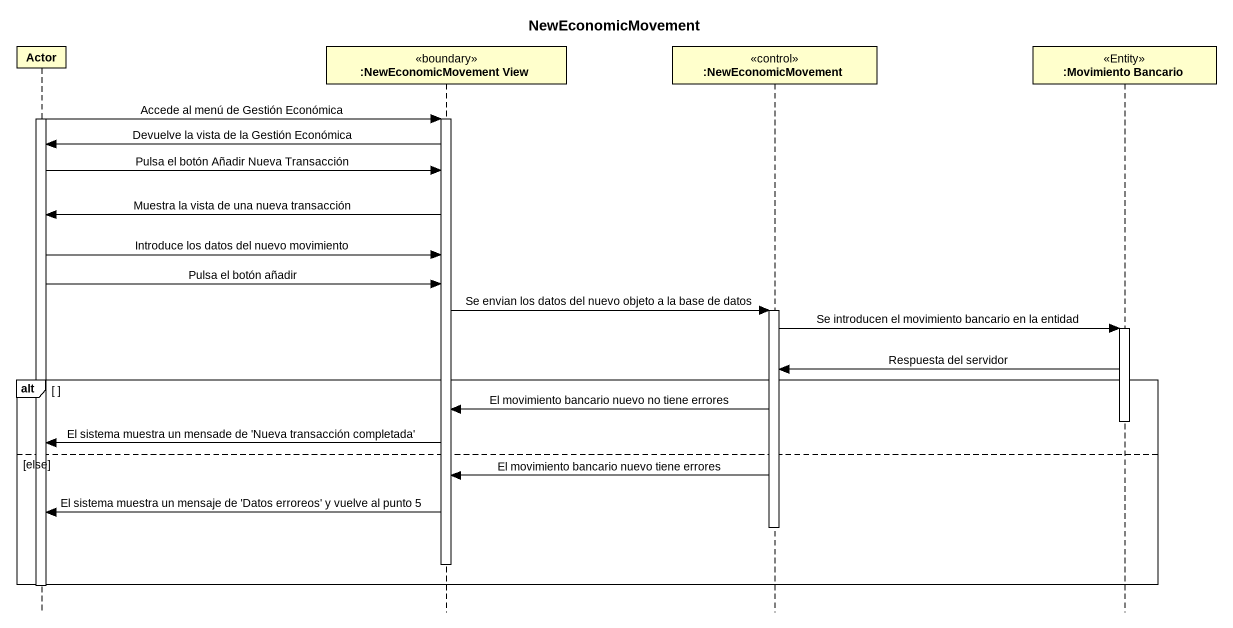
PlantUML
@startuml
title NewEconomicMovement
hide footbox
participant "Actor" as Actor_
participant ":NewEconomicMovement View" as NewEconomicMovement_View <<boundary>>
participant ":NewEconomicMovement" as NewEconomicMovement <<control>>
participant ":Movimiento Bancario" as Movimiento_Bancario <<Entity>>

activate Actor_
Actor_ -> NewEconomicMovement_View : Accede al menú de Gestión Económica
activate NewEconomicMovement_View
NewEconomicMovement_View -> Actor_ : Devuelve la vista de la Gestión Económica
Actor_ -> NewEconomicMovement_View : Pulsa el botón Añadir Nueva Transacción
NewEconomicMovement_View -> Actor_ : Muestra la vista de una nueva transacción
Actor_ -> NewEconomicMovement_View : Introduce los datos del nuevo movimiento
Actor_ -> NewEconomicMovement_View : Pulsa el botón añadir
NewEconomicMovement_View -> NewEconomicMovement : Se envian los datos del nuevo objeto a la base de datos
activate NewEconomicMovement
NewEconomicMovement -> Movimiento_Bancario : Se introducen el movimiento bancario en la entidad
activate Movimiento_Bancario
Movimiento_Bancario -> NewEconomicMovement : Respuesta del servidor
alt
  NewEconomicMovement -> NewEconomicMovement_View : El movimiento bancario nuevo no tiene errores
  deactivate Movimiento_Bancario
  NewEconomicMovement_View -> Actor_ : El sistema muestra un mensade de 'Nueva transacción completada'
else else
  NewEconomicMovement -> NewEconomicMovement_View : El movimiento bancario nuevo tiene errores
  NewEconomicMovement_View -> Actor_ : El sistema muestra un mensaje de 'Datos erroreos' y vuelve al punto 5
  deactivate NewEconomicMovement
  deactivate NewEconomicMovement_View
end
deactivate Actor_
@enduml
